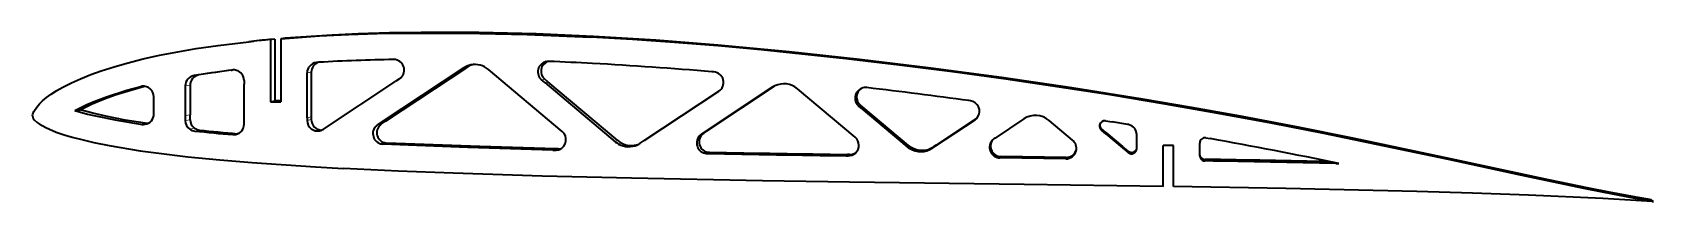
# Model space of a CAD drawing. Extents: x 133 to 288, y -34 to 157.
# Drawn here: x 132.5 to 287.5, y 140.4 to 156.5 of the extents above.
import ezdxf

# ---------------------------------------------------------------- set-up
doc = ezdxf.new("R2010")
doc.units = 0

msp = doc.modelspace()

# ---------------------------------------------------------------- linework, layer by layer
at = {"color": 7, "lineweight": 35, "ltscale": 0.011694}
msp.add_line((153.23671, 155.644302), (153.701797, 155.694153), dxfattribs=at)
at = {"color": 7, "lineweight": 35, "ltscale": 0.010377}
msp.add_line((155.696548, 155.891129), (155.283936, 155.845978), dxfattribs=at)
at = {"color": 7, "lineweight": 35, "ltscale": 0.148542}
msp.add_line((155.283936, 155.845978), (155.283936, 149.904312), dxfattribs=at)
at = {"color": 7, "lineweight": 35, "ltscale": 0.147731}
msp.add_line((155.696548, 155.891129), (155.696548, 149.981888), dxfattribs=at)
at = {"color": 7, "lineweight": 35, "ltscale": 0.010378}
msp.add_line((156.696548, 155.977951), (156.283936, 155.932404), dxfattribs=at)
at = {"color": 7, "lineweight": 35, "ltscale": 0.150702}
msp.add_line((156.283936, 155.932404), (156.283936, 149.904312), dxfattribs=at)
at = {"color": 7, "lineweight": 35, "ltscale": 0.001875}
msp.add_line((159.662918, 153.65564), (159.737564, 153.663025), dxfattribs=at)
at = {"color": 7, "lineweight": 35, "ltscale": 0.004292}
msp.add_line((159.90892, 153.67334), (159.737564, 153.663025), dxfattribs=at)
at = {"color": 7, "lineweight": 35, "ltscale": 0.001915}
msp.add_line((181.651443, 153.738052), (181.726898, 153.751144), dxfattribs=at)
at = {"color": 7, "lineweight": 13, "ltscale": 0.011522}
msp.add_line((147.991684, 152.405502), (148.449097, 152.462006), dxfattribs=at)
at = {"color": 7, "lineweight": 35, "ltscale": 0.002369}
msp.add_line((151.545151, 152.922012), (151.63916, 152.933792), dxfattribs=at)
at = {"color": 7, "lineweight": 35, "ltscale": 0.009053}
msp.add_line((152.774338, 151.939163), (152.775055, 151.577057), dxfattribs=at)
at = {"color": 7, "lineweight": 13, "ltscale": 0.010207}
msp.add_line((158.792831, 152.65834), (159.196548, 152.71933), dxfattribs=at)
at = {"color": 7, "lineweight": 35, "ltscale": 0.10713}
msp.add_line((158.792831, 148.373138), (158.792831, 152.65834), dxfattribs=at)
at = {"color": 7, "lineweight": 35, "ltscale": 0.106511}
msp.add_line((159.196548, 152.71933), (159.196548, 148.458893), dxfattribs=at)
at = {"color": 7, "lineweight": 35, "ltscale": 0.234391}
msp.add_line((165.901352, 147.945175), (173.719254, 153.120407), dxfattribs=at)
at = {"color": 7, "lineweight": 35, "ltscale": 0.233024}
msp.add_line((166.280518, 148.033752), (174.049698, 153.183487), dxfattribs=at)
at = {"color": 7, "lineweight": 35, "ltscale": 0.010731}
msp.add_line((167.639374, 152.09906), (167.281937, 151.861404), dxfattribs=at)
at = {"color": 7, "lineweight": 13, "ltscale": 0.00841}
msp.add_line((173.719254, 153.120407), (174.049698, 153.183487), dxfattribs=at)
at = {"color": 7, "lineweight": 35, "ltscale": 0.230493}
msp.add_line((183.187347, 147.057556), (176.124634, 152.983856), dxfattribs=at)
at = {"color": 7, "lineweight": 13, "ltscale": 0.007709}
msp.add_line((181.211548, 151.985733), (181.511642, 152.056641), dxfattribs=at)
at = {"color": 7, "lineweight": 35, "ltscale": 0.009939}
msp.add_line((181.51561, 151.729614), (181.211548, 151.985733), dxfattribs=at)
at = {"color": 7, "lineweight": 35, "ltscale": 0.009882}
msp.add_line((181.814453, 151.802551), (181.511642, 152.056641), dxfattribs=at)
at = {"color": 7, "lineweight": 35, "ltscale": 0.004668}
msp.add_line((197.685272, 152.748734), (197.499222, 152.764679), dxfattribs=at)
at = {"color": 7, "lineweight": 13, "ltscale": 0.006375}
msp.add_line((142.890442, 151.355194), (143.143524, 151.386444), dxfattribs=at)
at = {"color": 7, "lineweight": 35, "ltscale": 0.041052}
msp.add_line((144.145737, 148.737656), (144.145737, 150.37973), dxfattribs=at)
at = {"color": 7, "lineweight": 13, "ltscale": 0.011691}
msp.add_line((147.150177, 151.412476), (147.613541, 151.475616), dxfattribs=at)
at = {"color": 7, "lineweight": 35, "ltscale": 0.070827}
msp.add_line((147.150177, 151.412476), (147.150177, 148.579376), dxfattribs=at)
at = {"color": 7, "lineweight": 35, "ltscale": 0.07036}
msp.add_line((147.613541, 151.475616), (147.613541, 148.661209), dxfattribs=at)
at = {"color": 7, "lineweight": 35, "ltscale": 0.095346}
msp.add_line((152.775055, 147.763214), (152.775055, 151.577057), dxfattribs=at)
at = {"color": 7, "lineweight": 35, "ltscale": 0.207638}
msp.add_line((160.356369, 147.27684), (167.281937, 151.861404), dxfattribs=at)
at = {"color": 7, "lineweight": 13, "ltscale": 0.00769}
msp.add_line((181.51561, 151.729614), (181.814453, 151.802551), dxfattribs=at)
at = {"color": 7, "lineweight": 35, "ltscale": 0.219666}
msp.add_line((181.51561, 151.729614), (188.246552, 146.08168), dxfattribs=at)
at = {"color": 7, "lineweight": 35, "ltscale": 0.218369}
msp.add_line((188.505676, 146.187958), (181.814453, 151.802551), dxfattribs=at)
at = {"color": 7, "lineweight": 35, "ltscale": 0.213785}
msp.add_line((191.023026, 146.186462), (198.153641, 150.906708), dxfattribs=at)
at = {"color": 7, "lineweight": 35, "ltscale": 0.193921}
msp.add_line((196.789993, 147.001312), (203.258102, 151.282944), dxfattribs=at)
at = {"color": 7, "lineweight": 35, "ltscale": 0.192766}
msp.add_line((197.012558, 147.107819), (203.439514, 151.367859), dxfattribs=at)
at = {"color": 7, "lineweight": 13, "ltscale": 0.005008}
msp.add_line((203.258102, 151.282944), (203.439514, 151.367859), dxfattribs=at)
at = {"color": 7, "lineweight": 35, "ltscale": 0.180161}
msp.add_line((211.183945, 146.514191), (205.663483, 151.146408), dxfattribs=at)
at = {"color": 7, "lineweight": 35, "ltscale": 0.012933}
msp.add_line((136.585251, 149.059784), (137.097748, 149.13028), dxfattribs=at)
at = {"color": 7, "lineweight": 35, "ltscale": 0.010496}
msp.add_line((155.283936, 149.904312), (155.696548, 149.981888), dxfattribs=at)
at = {"color": 7, "lineweight": 35, "ltscale": 0.0125}
for p, q in [((155.283936, 149.904312), (155.783936, 149.904312)), ((156.196548, 149.981888), (155.696548, 149.981888)), ((155.783936, 149.904312), (156.283936, 149.904312))]:
    msp.add_line(p, q, dxfattribs=at)
at = {"color": 7, "lineweight": 35, "ltscale": 0.002185}
msp.add_line((156.283936, 149.981888), (156.196548, 149.981888), dxfattribs=at)
at = {"color": 7, "lineweight": 13, "ltscale": 0.004391}
msp.add_line((211.539169, 149.485962), (211.685486, 149.58316), dxfattribs=at)
at = {"color": 7, "lineweight": 35, "ltscale": 0.007217}
msp.add_line((211.76004, 149.30011), (211.539169, 149.485962), dxfattribs=at)
at = {"color": 7, "lineweight": 35, "ltscale": 0.007173}
msp.add_line((211.905289, 149.398712), (211.685486, 149.58316), dxfattribs=at)
at = {"color": 7, "lineweight": 13, "ltscale": 0.004389}
msp.add_line((211.76004, 149.30011), (211.905289, 149.398712), dxfattribs=at)
at = {"color": 7, "lineweight": 35, "ltscale": 0.143559}
msp.add_line((211.76004, 149.30011), (216.158936, 145.608994), dxfattribs=at)
at = {"color": 7, "lineweight": 35, "ltscale": 0.142685}
msp.add_line((216.277405, 145.730072), (211.905289, 149.398712), dxfattribs=at)
at = {"color": 7, "lineweight": 35, "ltscale": 0.003401}
msp.add_line((222.202866, 149.990906), (222.068085, 150.009338), dxfattribs=at)
at = {"color": 7, "lineweight": 35, "ltscale": 0.000891}
msp.add_line((132.537766, 148.544724), (132.540848, 148.580231), dxfattribs=at)
at = {"color": 7, "lineweight": 13, "ltscale": 0.012059}
msp.add_line((142.853989, 147.762283), (143.32933, 147.844376), dxfattribs=at)
at = {"color": 7, "lineweight": 35, "ltscale": 0.003515}
msp.add_line((142.853989, 147.762283), (142.993073, 147.741669), dxfattribs=at)
at = {"color": 7, "lineweight": 13, "ltscale": 0.012039}
msp.add_line((142.993073, 147.741669), (143.467575, 147.823868), dxfattribs=at)
at = {"color": 7, "lineweight": 35, "ltscale": 0.003494}
msp.add_line((143.467575, 147.823868), (143.32933, 147.844376), dxfattribs=at)
at = {"color": 7, "lineweight": 35, "ltscale": 0.001899}
msp.add_line((143.543091, 147.815643), (143.467575, 147.823868), dxfattribs=at)
at = {"color": 7, "lineweight": 13, "ltscale": 0.011763}
msp.add_line((147.150177, 148.579376), (147.613541, 148.661209), dxfattribs=at)
at = {"color": 7, "lineweight": 35, "ltscale": 0.011861}
msp.add_line((147.150177, 148.579376), (147.151382, 148.10495), dxfattribs=at)
at = {"color": 7, "lineweight": 13, "ltscale": 0.011747}
msp.add_line((147.151382, 148.10495), (147.613541, 148.189682), dxfattribs=at)
at = {"color": 7, "lineweight": 13, "ltscale": 0.011602}
msp.add_line((147.580933, 147.28569), (148.036789, 147.372772), dxfattribs=at)
at = {"color": 7, "lineweight": 35, "ltscale": 0.011788}
msp.add_line((147.613541, 148.189682), (147.613541, 148.661209), dxfattribs=at)
at = {"color": 7, "lineweight": 13, "ltscale": 0.010318}
for p, q in [((158.792831, 148.373138), (159.196548, 148.458893)), ((158.793137, 148.1129), (159.196548, 148.200119))]:
    msp.add_line(p, q, dxfattribs=at)
at = {"color": 7, "lineweight": 35, "ltscale": 0.006506}
msp.add_line((158.792831, 148.373138), (158.793137, 148.1129), dxfattribs=at)
at = {"color": 7, "lineweight": 35, "ltscale": 0.006469}
msp.add_line((159.196548, 148.458893), (159.196548, 148.200119), dxfattribs=at)
at = {"color": 7, "lineweight": 35, "ltscale": 0.011119}
msp.add_line((165.531006, 147.698898), (165.901352, 147.945175), dxfattribs=at)
at = {"color": 7, "lineweight": 13, "ltscale": 0.009788}
msp.add_line((165.531006, 147.698898), (165.911926, 147.789429), dxfattribs=at)
at = {"color": 7, "lineweight": 13, "ltscale": 0.009734}
msp.add_line((165.901352, 147.945175), (166.280518, 148.033752), dxfattribs=at)
at = {"color": 7, "lineweight": 35, "ltscale": 0.011055}
msp.add_line((165.911926, 147.789429), (166.280518, 148.033752), dxfattribs=at)
at = {"color": 7, "lineweight": 35, "ltscale": 0.113723}
msp.add_line((222.62117, 148.154388), (218.828003, 145.643494), dxfattribs=at)
at = {"color": 7, "lineweight": 35, "ltscale": 0.113033}
msp.add_line((222.698914, 148.267014), (218.930313, 145.769028), dxfattribs=at)
at = {"color": 7, "lineweight": 13, "ltscale": 0.003421}
msp.add_line((222.62117, 148.154388), (222.698914, 148.267014), dxfattribs=at)
at = {"color": 7, "lineweight": 35, "ltscale": 0.082451}
msp.add_line((227.316177, 148.259521), (224.56604, 146.439117), dxfattribs=at)
at = {"color": 7, "lineweight": 35, "ltscale": 0.073672}
msp.add_line((231.979019, 146.22876), (229.721573, 148.122986), dxfattribs=at)
at = {"color": 7, "lineweight": 13, "ltscale": 0.003133}
msp.add_line((234.722672, 147.197723), (234.749069, 147.320251), dxfattribs=at)
at = {"color": 7, "lineweight": 35, "ltscale": 0.01348}
msp.add_line((235.162125, 146.973648), (234.749069, 147.320251), dxfattribs=at)
at = {"color": 7, "lineweight": 35, "ltscale": 0.016361}
msp.add_line((235.125351, 148.0811), (235.771835, 147.979416), dxfattribs=at)
at = {"color": 7, "lineweight": 35, "ltscale": 0.037843}
msp.add_line((237.265915, 147.736359), (235.771835, 147.979416), dxfattribs=at)
at = {"color": 7, "lineweight": 13, "ltscale": 0.011518}
msp.add_line((148.055695, 147.108109), (148.508118, 147.195251), dxfattribs=at)
at = {"color": 7, "lineweight": 13, "ltscale": 0.01097}
msp.add_line((151.681686, 146.7603), (152.110916, 146.851456), dxfattribs=at)
at = {"color": 7, "lineweight": 35, "ltscale": 0.00191}
msp.add_line((152.187225, 146.847824), (152.110916, 146.851456), dxfattribs=at)
at = {"color": 7, "lineweight": 13, "ltscale": 0.009684}
msp.add_line((165.80748, 145.896515), (166.181656, 145.996719), dxfattribs=at)
at = {"color": 7, "lineweight": 13, "ltscale": 0.00965}
msp.add_line((166.046341, 145.856689), (166.419098, 145.95694), dxfattribs=at)
at = {"color": 7, "lineweight": 13, "ltscale": 0.007002}
msp.add_line((188.246552, 146.08168), (188.505676, 146.187958), dxfattribs=at)
at = {"color": 7, "lineweight": 13, "ltscale": 0.006979}
msp.add_line((188.56871, 145.860413), (188.826157, 145.968307), dxfattribs=at)
at = {"color": 7, "lineweight": 35, "ltscale": 0.011151}
msp.add_line((190.650848, 145.940659), (191.023026, 146.186462), dxfattribs=at)
at = {"color": 7, "lineweight": 35, "ltscale": 0.009015}
msp.add_line((196.489655, 146.801758), (196.789993, 147.001312), dxfattribs=at)
at = {"color": 7, "lineweight": 13, "ltscale": 0.006219}
msp.add_line((196.489655, 146.801758), (196.71376, 146.90976), dxfattribs=at)
at = {"color": 7, "lineweight": 35, "ltscale": 0.008962}
msp.add_line((196.71376, 146.90976), (197.012558, 147.107819), dxfattribs=at)
at = {"color": 7, "lineweight": 13, "ltscale": 0.006168}
msp.add_line((196.789993, 147.001312), (197.012558, 147.107819), dxfattribs=at)
at = {"color": 7, "lineweight": 13, "ltscale": 0.004235}
msp.add_line((216.158936, 145.608994), (216.277405, 145.730072), dxfattribs=at)
at = {"color": 7, "lineweight": 35, "ltscale": 0.007869}
msp.add_line((218.930313, 145.769028), (218.667953, 145.595123), dxfattribs=at)
at = {"color": 7, "lineweight": 35, "ltscale": 0.002579}
msp.add_line((224.56604, 146.439117), (224.480057, 146.382126), dxfattribs=at)
at = {"color": 7, "lineweight": 35, "ltscale": 0.013541}
msp.add_line((235.136703, 146.84848), (234.722672, 147.197723), dxfattribs=at)
at = {"color": 7, "lineweight": 13, "ltscale": 0.003193}
msp.add_line((235.136703, 146.84848), (235.162125, 146.973648), dxfattribs=at)
at = {"color": 7, "lineweight": 35, "ltscale": 0.052352}
msp.add_line((235.136703, 146.84848), (236.74086, 145.502426), dxfattribs=at)
at = {"color": 7, "lineweight": 35, "ltscale": 0.052092}
msp.add_line((235.162125, 146.973648), (236.758316, 145.634308), dxfattribs=at)
at = {"color": 7, "lineweight": 35, "ltscale": 0.007459}
msp.add_line((238.108414, 145.438324), (238.108841, 145.736694), dxfattribs=at)
at = {"color": 7, "lineweight": 35, "ltscale": 0.025206}
msp.add_line((238.108841, 145.736694), (238.108841, 146.744934), dxfattribs=at)
at = {"color": 7, "lineweight": 35, "ltscale": 0.025}
msp.add_line((241.617752, 145.717422), (240.617752, 145.717422), dxfattribs=at)
at = {"color": 7, "lineweight": 35, "ltscale": 0.097738}
msp.add_line((240.617752, 141.807922), (240.617752, 145.717422), dxfattribs=at)
at = {"color": 7, "lineweight": 35, "ltscale": 0.098124}
msp.add_line((241.617752, 141.79245), (241.617752, 145.717422), dxfattribs=at)
at = {"color": 7, "lineweight": 35, "ltscale": 0.018933}
msp.add_line((244.126633, 145.199448), (244.126633, 145.956757), dxfattribs=at)
at = {"color": 7, "lineweight": 35, "ltscale": 0.010649}
msp.add_line((244.717911, 146.455063), (245.137375, 146.381012), dxfattribs=at)
at = {"color": 7, "lineweight": 13, "ltscale": 0.007488}
msp.add_line((182.280991, 145.286224), (182.559113, 145.397415), dxfattribs=at)
at = {"color": 7, "lineweight": 35, "ltscale": 0.00587}
msp.add_line((182.280991, 145.286224), (182.515732, 145.280197), dxfattribs=at)
at = {"color": 7, "lineweight": 13, "ltscale": 0.007455}
msp.add_line((182.515732, 145.280197), (182.792496, 145.391266), dxfattribs=at)
at = {"color": 7, "lineweight": 35, "ltscale": 0.005837}
msp.add_line((182.792496, 145.391266), (182.559113, 145.397415), dxfattribs=at)
at = {"color": 7, "lineweight": 13, "ltscale": 0.006198}
msp.add_line((196.84613, 144.978638), (197.064041, 145.096893), dxfattribs=at)
at = {"color": 7, "lineweight": 13, "ltscale": 0.006174}
msp.add_line((197.031296, 144.958115), (197.248093, 145.076416), dxfattribs=at)
at = {"color": 7, "lineweight": 13, "ltscale": 0.004663}
msp.add_line((210.317627, 144.73941), (210.455338, 144.865234), dxfattribs=at)
at = {"color": 7, "lineweight": 35, "ltscale": 0.005164}
msp.add_line((210.317627, 144.73941), (210.524155, 144.736572), dxfattribs=at)
at = {"color": 7, "lineweight": 35, "ltscale": 0.005133}
msp.add_line((210.660645, 144.862305), (210.455338, 144.865234), dxfattribs=at)
at = {"color": 7, "lineweight": 13, "ltscale": 0.004639}
msp.add_line((210.524155, 144.736572), (210.660645, 144.862305), dxfattribs=at)
at = {"color": 7, "lineweight": 13, "ltscale": 0.004234}
msp.add_line((216.410263, 145.428802), (216.527344, 145.551178), dxfattribs=at)
at = {"color": 7, "lineweight": 35, "ltscale": 0.007916}
msp.add_line((218.828003, 145.643494), (218.563812, 145.468918), dxfattribs=at)
at = {"color": 7, "lineweight": 13, "ltscale": 0.004091}
msp.add_line((218.563812, 145.468918), (218.667953, 145.595123), dxfattribs=at)
at = {"color": 7, "lineweight": 13, "ltscale": 0.003843}
msp.add_line((225.023041, 144.536743), (225.101318, 144.669052), dxfattribs=at)
at = {"color": 7, "lineweight": 35, "ltscale": 0.157388}
msp.add_line((231.317978, 144.45105), (225.023041, 144.536743), dxfattribs=at)
at = {"color": 7, "lineweight": 35, "ltscale": 0.156391}
msp.add_line((231.35643, 144.586975), (225.101318, 144.669052), dxfattribs=at)
at = {"color": 7, "lineweight": 13, "ltscale": 0.003531}
msp.add_line((231.317978, 144.45105), (231.35643, 144.586975), dxfattribs=at)
at = {"color": 7, "lineweight": 13, "ltscale": 0.003326}
msp.add_line((236.74086, 145.502426), (236.758316, 145.634308), dxfattribs=at)
at = {"color": 7, "lineweight": 35, "ltscale": 0.017632}
msp.add_line((236.74086, 145.502426), (237.282639, 145.050888), dxfattribs=at)
at = {"color": 7, "lineweight": 35, "ltscale": 0.017559}
msp.add_line((237.296341, 145.182831), (236.758316, 145.634308), dxfattribs=at)
at = {"color": 7, "lineweight": 13, "ltscale": 0.003316}
msp.add_line((237.282639, 145.050888), (237.296341, 145.182831), dxfattribs=at)
at = {"color": 7, "lineweight": 35, "ltscale": 0.000896}
msp.add_line((238.10704, 145.402512), (238.108414, 145.438324), dxfattribs=at)
at = {"color": 7, "lineweight": 35, "ltscale": 0.011108}
msp.add_line((244.12822, 144.755127), (244.126633, 145.199448), dxfattribs=at)
at = {"color": 7, "lineweight": 35, "ltscale": 0.000877}
msp.add_line((244.129715, 144.720062), (244.12822, 144.755127), dxfattribs=at)
at = {"color": 7, "lineweight": 13, "ltscale": 0.003569}
msp.add_line((244.499649, 144.271683), (244.484055, 144.413605), dxfattribs=at)
at = {"color": 7, "lineweight": 13, "ltscale": 0.003573}
msp.add_line((244.626358, 144.253525), (244.609756, 144.395462), dxfattribs=at)
at = {"color": 7, "lineweight": 35, "ltscale": 0.006718}
msp.add_line((257.15155, 144.016403), (257.420227, 144.011398), dxfattribs=at)
at = {"color": 7, "lineweight": 35, "ltscale": 0.003463}
msp.add_line((287.291443, 140.539551), (287.154602, 140.560974), dxfattribs=at)
at = {"color": 7, "lineweight": 35, "ltscale": 0.007049}
msp.add_line((287.512207, 140.364136), (287.291443, 140.539551), dxfattribs=at)
at = {"color": 7, "lineweight": 35, "ltscale": 0.003478}
msp.add_line((287.512207, 140.364136), (287.374756, 140.385742), dxfattribs=at)
at = {"color": 7, "lineweight": 35, "ltscale": 0.003211}
msp.add_line((287.384094, 140.373077), (287.512207, 140.364136), dxfattribs=at)
at = {"color": 7, "lineweight": 35}
for points in [[(186.175827, 156.140976), (180.685913, 156.378998), (175.199188, 156.510849), (169.704147, 156.528641), (166.68399, 156.483505), (163.66478, 156.393097), (161.194733, 156.281296), (156.696548, 155.977951)], [(132.540848, 148.580231), (132.568024, 148.710648), (132.667908, 148.957703), (132.954193, 149.401871), (133.212402, 149.702515), (133.496338, 149.979797), (133.897079, 150.312027), (134.319672, 150.615082), (134.881851, 150.972672), (135.459595, 151.304016), (136.281952, 151.726974), (137.124191, 152.108826), (138.113251, 152.503632), (139.117035, 152.860153), (140.33992, 153.249969), (141.573181, 153.602844), (143.119705, 153.994858), (144.677963, 154.340347), (146.433533, 154.680969), (148.196243, 154.98027), (150.305191, 155.2901), (153.23671, 155.644302)], [(156.283936, 155.932404), (159.992081, 156.190964), (162.741928, 156.325531), (165.500381, 156.417053), (168.259888, 156.469666), (173.779541, 156.47406), (179.848083, 156.344009), (185.91243, 156.084198)], [(287.374756, 140.385742), (285.241638, 140.753403), (280.994019, 141.589539), (274.7948, 142.896927), (267.911743, 144.375519), (261.024048, 145.831955), (255.989029, 146.862503), (250.945877, 147.852478), (245.893326, 148.793732), (240.831467, 149.683594), (235.76088, 150.522461), (230.682327, 151.311661), (225.59671, 152.053818), (220.504822, 152.751678), (215.40715, 153.405884), (210.303635, 154.012848), (202.187271, 154.862076), (198.050659, 155.235931), (193.910507, 155.568695), (189.912857, 155.848633), (185.91243, 156.084198)], [(287.154602, 140.560974), (285.855713, 140.777878), (283.266846, 141.261963), (281.31073, 141.652939), (277.461792, 142.453064), (268.114502, 144.452667), (258.759705, 146.417252), (253.379349, 147.496323), (248.009354, 148.519745), (243.341019, 149.361053), (238.648117, 150.161102), (231.913223, 151.231583), (225.165375, 152.217667), (218.406601, 153.125458), (211.616241, 153.956223), (204.879257, 154.686523), (198.067474, 155.317871), (192.124893, 155.776505), (186.175827, 156.140976)], [(136.585251, 149.059784), (137.749466, 149.643738), (138.35408, 149.903915), (139.617966, 150.379883), (141.573792, 150.99826), (142.890442, 151.355194)], [(137.097748, 149.13028), (138.255325, 149.710846), (139.476944, 150.213043), (140.435287, 150.553421), (141.407181, 150.865326), (143.239182, 151.381317)], [(136.585251, 149.059784), (137.80098, 148.729813), (138.421173, 148.58197), (140.612518, 148.132751), (142.853989, 147.762283)], [(143.32933, 147.844376), (141.415863, 148.154922), (139.541565, 148.519806), (138.306442, 148.803268), (137.097748, 149.13028)], [(132.537766, 148.544724), (132.598541, 148.315582), (132.694519, 148.186996), (132.990463, 147.91774), (133.186386, 147.779312), (133.811279, 147.429871), (134.808105, 147.008026), (135.573273, 146.745956), (136.344681, 146.517502), (137.373749, 146.251038), (138.413895, 146.012817), (139.875565, 145.717575), (142.85141, 145.2267), (144.364883, 145.017944), (147.403641, 144.654785), (150.449036, 144.351135), (153.496429, 144.094421), (159.601059, 143.679352), (162.275925, 143.529785)], [(182.280991, 145.286224), (174.174957, 145.533234), (166.046341, 145.856689)], [(182.559113, 145.397415), (175.305283, 145.612183), (166.419098, 145.95694)], [(240.617752, 141.807922), (227.343643, 141.996552), (210.642624, 142.225891), (202.314438, 142.355713), (189.800858, 142.594467), (181.273239, 142.804306), (172.747147, 143.07312), (167.510468, 143.279633), (162.275925, 143.529785)], [(287.384094, 140.373077), (285.806885, 140.472092), (282.650818, 140.644135), (275.54657, 140.966644), (270.216309, 141.158524), (264.885071, 141.318893), (252.372421, 141.606873), (241.617752, 141.79245)]]:
    msp.add_lwpolyline(points, dxfattribs=at)
for centre, radius, start, end in [((166.321762, 33.286369), 123.055622, 95.146222, 96.104054), ((166.746841, 33.768417), 122.621615, 95.17034, 96.106943), ((159.799484, 152.658295), 1.006673, 97.796575, 179.996945), ((160.196655, 152.719254), 1.000129, 107.621426, 179.995265), ((170.10405, -22.850601), 176.818509, 90.986398, 93.305438), ((167.078629, 152.925385), 1.016913, 79.811239, 91.043382), ((167.080078, 152.935745), 1.006681, 303.76136, 79.788269), ((175.15448, 151.516998), 1.999422, 105.473468, 123.542262), ((174.830521, 151.441528), 2.013345, 50.001161, 100.716112), ((181.861694, 152.75386), 1.006581, 102.058736, 229.755109), ((182.155075, 152.822571), 1.000586, 110.705981, 229.967569), ((181.862701, 152.743378), 1.016862, 87.712572, 97.67441), ((169.768845, -148.661865), 302.664665, 86.910059, 87.702279), ((165.522369, -222.101807), 376.227395, 85.124361, 86.867165), ((148.156891, 151.412445), 1.006711, 99.445396, 179.997997), ((148.613571, 151.475586), 1.00004, 99.466228, 179.998161), ((162.793472, 63.008709), 90.614029, 97.130754, 99.401403), ((163.111069, 64.178558), 89.492775, 97.347654, 99.429523), ((151.764984, 151.920593), 1.020992, 73.930719, 97.078537), ((151.768295, 151.935181), 1.006017, 0.226959, 73.882259), ((174.830246, 151.442398), 2.012463, 100.713024, 123.508248), ((197.59758, 151.74588), 1.006976, 303.528676, 85.00277), ((143.13974, 150.377411), 1.009069, 97.048942, 104.303457), ((143.138916, 150.379547), 1.006887, 0.00997, 97.017202), ((204.369751, 149.603699), 2.01386, 115.093537, 123.504546), ((204.545181, 149.699844), 2.001201, 117.949799, 123.538834), ((204.369339, 149.604004), 2.013419, 50.002012, 115.08657), ((212.189056, 150.254807), 1.007075, 121.768298, 229.792675), ((212.328842, 150.348969), 1.000521, 126.5813, 229.965807), ((212.187195, 150.256256), 1.005148, 89.344065, 121.721662), ((212.188232, 150.244476), 1.01694, 83.23942, 89.410052), ((144.185669, -421.508759), 576.800143, 82.239938, 83.217317), ((222.064758, 148.993423), 1.007368, 325.768089, 82.116619), ((143.139297, 148.737488), 1.00648, 261.64641, 279.831823), ((143.138931, 148.737823), 1.006862, 279.849164, 359.990696), ((148.156921, 148.10994), 1.00556, 180.284513, 235.053505), ((148.165298, 148.124619), 1.022417, 235.140071, 263.845792), ((148.613586, 148.189713), 1.000041, 180.001347, 234.776159), ((148.615601, 148.195129), 1.005661, 234.861072, 263.865012), ((151.768234, 147.763367), 1.006864, 282.06289, 359.991607), ((159.799835, 148.115692), 1.006826, 180.159685, 282.941089), ((160.196808, 148.200455), 1.000388, 180.018915, 271.240203), ((159.795212, 148.124603), 1.016665, 295.413622, 303.501669), ((166.090363, 146.86232), 1.006549, 123.767344, 253.674753), ((166.464767, 146.955963), 1.000334, 123.556934, 253.556297), ((222.065186, 148.995422), 1.008178, 303.467911, 325.66022), ((222.144485, 149.103806), 1.003795, 303.526842, 321.826578), ((228.427444, 146.580643), 2.013361, 50.001418, 123.500858), ((235.046616, 147.58139), 0.50208, 167.802967, 229.824763), ((235.048752, 147.583527), 0.503512, 81.247689, 168.09224), ((235.06813, 147.702316), 0.497706, 174.869864, 230.135851), ((237.101486, 146.734894), 1.01488, 73.412724, 80.675271), ((237.104355, 146.744888), 1.004458, 0.003365, 73.407636), ((167.247192, 328.238739), 182.144617, 263.951851, 265.097704), ((167.513199, 327.434845), 181.238907, 263.980777, 265.124936), ((151.768539, 147.763199), 1.00665, 265.050597, 282.047393), ((159.798538, 148.11731), 1.008641, 282.991885, 295.420828), ((166.093079, 146.873077), 1.017467, 253.697613, 267.367069), ((166.464615, 146.957153), 1.001237, 253.584007, 267.394437), ((182.539368, 146.286667), 1.007457, 291.91761, 49.950901), ((189.554169, 147.640305), 2.034485, 230.004739, 241.028077), ((189.792297, 147.721558), 2.001832, 230.005121, 241.142851), ((189.543442, 147.621277), 2.012612, 241.032831, 294.480611), ((189.791229, 147.719986), 1.999909, 241.147755, 290.643903), ((189.544205, 147.620544), 2.011637, 294.469526, 303.375365), ((197.048553, 145.964645), 1.00678, 123.729314, 258.398204), ((197.266663, 146.076324), 1.000381, 123.56028, 268.929686), ((210.536774, 145.743393), 1.006724, 312.799565, 49.982631), ((217.563644, 147.263092), 2.001141, 230.002512, 238.811721), ((225.036575, 145.543304), 1.006641, 145.689643, 269.228842), ((225.114288, 145.668961), 0.999983, 149.906219, 269.257173), ((225.03627, 145.54364), 1.00619, 123.55789, 145.69553), ((231.331833, 145.457581), 1.00676, 346.52565, 49.996589), ((244.632248, 145.956802), 0.505503, 80.244935, 180.005022), ((148.498199, -387.343292), 542.403183, 78.415462, 79.736892), ((182.541122, 146.287888), 1.007992, 268.557291, 291.799175), ((182.819016, 146.395615), 1.004695, 268.487541, 283.261841), ((197.050308, 145.97522), 1.017284, 258.421358, 268.928928), ((259.96936, 3570.875), 3426.495058, 268.947527, 269.169727), ((258.157959, 3547.348389), 3402.817276, 268.974363, 269.196767), ((210.53862, 145.7397), 1.003173, 269.173613, 312.865339), ((210.676239, 145.859985), 0.997748, 269.103972, 307.598792), ((217.466705, 147.167664), 2.034638, 230.002335, 238.719241), ((217.455368, 147.149292), 2.013013, 238.72338, 303.41053), ((217.562973, 147.262299), 2.00009, 238.816339, 303.53597), ((231.331894, 145.457703), 1.006748, 269.208645, 346.51869), ((231.369736, 145.58696), 1.000071, 269.236683, 342.664389), ((237.603867, 145.43985), 0.504619, 230.44963, 355.75614), ((237.617661, 145.566132), 0.500263, 230.028603, 348.905632), ((244.617722, 144.89537), 0.499945, 191.583094, 254.492647), ((244.633408, 144.758881), 0.505188, 184.40615, 254.648942), ((244.617844, 144.896072), 0.500677, 254.501759, 269.074664), ((244.634903, 144.764252), 0.510796, 254.647863, 269.043156), ((207.853073, -2201.473633), 2346.156911, 88.809234, 89.102324), ((206.873947, -2185.68335), 2330.242324, 88.763684, 89.071705)]:
    msp.add_arc(centre, radius, start, end, dxfattribs=at)

doc.saveas('drawing.dxf')
